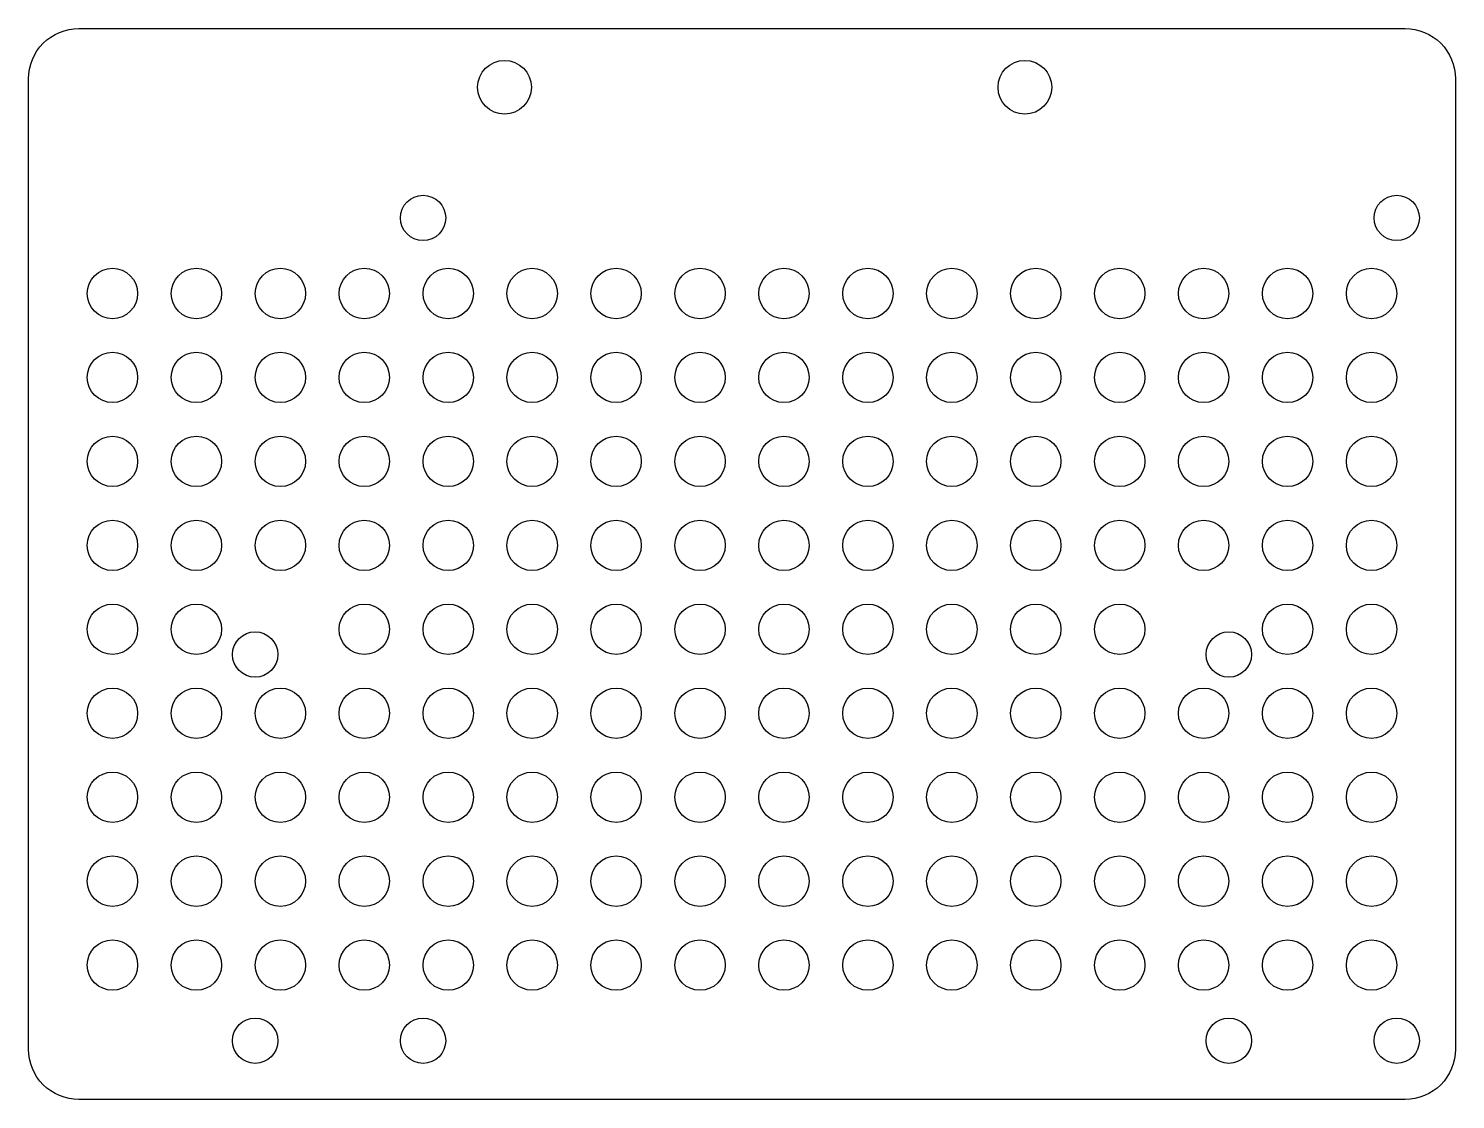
# Model space of a CAD drawing. Header units: millimetres. Extents: x -28.8 to 56.2, y -81.6 to -17.8.
import ezdxf

# ---------------------------------------------------------------- set-up
doc = ezdxf.new("R2010")
doc.units = ezdxf.units.MM
doc.layers.get('0').update_dxf_attribs({"linetype": 'CONTINUOUS'})

msp = doc.modelspace()

# ---------------------------------------------------------------- linework, layer by layer
msp.add_lwpolyline([(-28.798, -20.816, -0.414214), (-25.798, -17.816), (53.202, -17.816, -0.414214), (56.202, -20.816), (56.202, -78.595, -0.414214), (53.202, -81.595), (-25.798, -81.595, -0.414214), (-28.798, -78.595)], format="xyb", close=True)
for centre, radius in [((-0.446, -21.316), 1.6), ((30.554, -21.316), 1.6), ((-5.298, -29.095), 1.35), ((52.702, -29.095), 1.35), ((-23.798, -33.595), 1.5), ((-18.798, -33.595), 1.5), ((-13.798, -33.595), 1.5), ((-8.798, -33.595), 1.5), ((-3.798, -33.595), 1.5), ((1.202, -33.595), 1.5), ((6.202, -33.595), 1.5), ((11.202, -33.595), 1.5), ((16.202, -33.595), 1.5), ((21.202, -33.595), 1.5), ((26.202, -33.595), 1.5), ((31.202, -33.595), 1.5), ((36.202, -33.595), 1.5), ((41.202, -33.595), 1.5), ((46.202, -33.595), 1.5), ((51.202, -33.595), 1.5), ((-23.798, -38.595), 1.5), ((-18.798, -38.595), 1.5), ((-13.798, -38.595), 1.5), ((-8.798, -38.595), 1.5), ((-3.798, -38.595), 1.5), ((1.202, -38.595), 1.5), ((6.202, -38.595), 1.5), ((11.202, -38.595), 1.5), ((16.202, -38.595), 1.5), ((21.202, -38.595), 1.5), ((26.202, -38.595), 1.5), ((31.202, -38.595), 1.5), ((36.202, -38.595), 1.5), ((41.202, -38.595), 1.5), ((46.202, -38.595), 1.5), ((51.202, -38.595), 1.5), ((-23.798, -43.595), 1.5), ((-18.798, -43.595), 1.5), ((-13.798, -43.595), 1.5), ((-8.798, -43.595), 1.5), ((-3.798, -43.595), 1.5), ((1.202, -43.595), 1.5), ((6.202, -43.595), 1.5), ((11.202, -43.595), 1.5), ((16.202, -43.595), 1.5), ((21.202, -43.595), 1.5), ((26.202, -43.595), 1.5), ((31.202, -43.595), 1.5), ((36.202, -43.595), 1.5), ((41.202, -43.595), 1.5), ((46.202, -43.595), 1.5), ((51.202, -43.595), 1.5), ((-23.798, -48.595), 1.5), ((-18.798, -48.595), 1.5), ((-13.798, -48.595), 1.5), ((-8.798, -48.595), 1.5), ((-3.798, -48.595), 1.5), ((1.202, -48.595), 1.5), ((6.202, -48.595), 1.5), ((11.202, -48.595), 1.5), ((16.202, -48.595), 1.5), ((21.202, -48.595), 1.5), ((26.202, -48.595), 1.5), ((31.202, -48.595), 1.5), ((36.202, -48.595), 1.5), ((41.202, -48.595), 1.5), ((46.202, -48.595), 1.5), ((51.202, -48.595), 1.5), ((-23.798, -53.595), 1.5), ((-18.798, -53.595), 1.5), ((-8.798, -53.595), 1.5), ((-3.798, -53.595), 1.5), ((1.202, -53.595), 1.5), ((6.202, -53.595), 1.5), ((11.202, -53.595), 1.5), ((16.202, -53.595), 1.5), ((21.202, -53.595), 1.5), ((26.202, -53.595), 1.5), ((31.202, -53.595), 1.5), ((36.202, -53.595), 1.5), ((46.202, -53.595), 1.5), ((51.202, -53.595), 1.5), ((-15.298, -55.095), 1.35), ((42.702, -55.095), 1.35), ((-23.798, -58.595), 1.5), ((-18.798, -58.595), 1.5), ((-13.798, -58.595), 1.5), ((-8.798, -58.595), 1.5), ((-3.798, -58.595), 1.5), ((1.202, -58.595), 1.5), ((6.202, -58.595), 1.5), ((11.202, -58.595), 1.5), ((16.202, -58.595), 1.5), ((21.202, -58.595), 1.5), ((26.202, -58.595), 1.5), ((31.202, -58.595), 1.5), ((36.202, -58.595), 1.5), ((41.202, -58.595), 1.5), ((46.202, -58.595), 1.5), ((51.202, -58.595), 1.5), ((-23.798, -63.595), 1.5), ((-18.798, -63.595), 1.5), ((-13.798, -63.595), 1.5), ((-8.798, -63.595), 1.5), ((-3.798, -63.595), 1.5), ((1.202, -63.595), 1.5), ((6.202, -63.595), 1.5), ((11.202, -63.595), 1.5), ((16.202, -63.595), 1.5), ((21.202, -63.595), 1.5), ((26.202, -63.595), 1.5), ((31.202, -63.595), 1.5), ((36.202, -63.595), 1.5), ((41.202, -63.595), 1.5), ((46.202, -63.595), 1.5), ((51.202, -63.595), 1.5), ((-23.798, -68.595), 1.5), ((-18.798, -68.595), 1.5), ((-13.798, -68.595), 1.5), ((-8.798, -68.595), 1.5), ((-3.798, -68.595), 1.5), ((1.202, -68.595), 1.5), ((6.202, -68.595), 1.5), ((11.202, -68.595), 1.5), ((16.202, -68.595), 1.5), ((21.202, -68.595), 1.5), ((26.202, -68.595), 1.5), ((31.202, -68.595), 1.5), ((36.202, -68.595), 1.5), ((41.202, -68.595), 1.5), ((46.202, -68.595), 1.5), ((51.202, -68.595), 1.5), ((-23.798, -73.595), 1.5), ((-18.798, -73.595), 1.5), ((-13.798, -73.595), 1.5), ((-8.798, -73.595), 1.5), ((-3.798, -73.595), 1.5), ((1.202, -73.595), 1.5), ((6.202, -73.595), 1.5), ((11.202, -73.595), 1.5), ((16.202, -73.595), 1.5), ((21.202, -73.595), 1.5), ((26.202, -73.595), 1.5), ((31.202, -73.595), 1.5), ((36.202, -73.595), 1.5), ((41.202, -73.595), 1.5), ((46.202, -73.595), 1.5), ((51.202, -73.595), 1.5), ((-15.298, -78.095), 1.35), ((-5.298, -78.095), 1.35), ((42.702, -78.095), 1.35), ((52.702, -78.095), 1.35)]:
    msp.add_circle(centre, radius)

doc.saveas('drawing.dxf')
